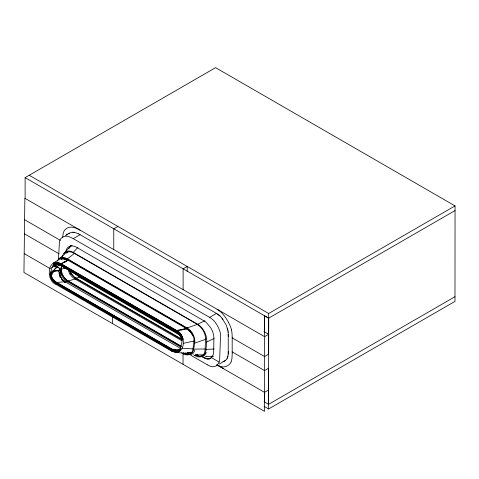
<?xml version="1.0" encoding="UTF-8"?>
<svg xmlns="http://www.w3.org/2000/svg" width="479" height="479" viewBox="0 0 479 479"><rect width="100%" height="100%" fill="white"/><g stroke="black" fill="none" stroke-linecap="round" stroke-linejoin="round"><path stroke-width="0.72" d="M228.249 351.718L228.232 352.406M232.183 353.622L232.183 337.444M264.576 401.977L264.582 392.325M264.63 332.169L264.642 315.829L268.683 318.164L268.617 404.312L264.091 401.695M264.091 406.36L268.617 408.976L268.641 368.189L264.534 370.566L264.504 411.347L23.95 272.467L24.86 198.258L264.576 336.659L268.683 334.282L268.683 313.5L29.225 175.248M268.617 408.976L454.984 301.381L455.05 205.904L215.592 67.653L25.118 177.619L25.118 198.408M228.249 352.065L228.226 352.73M232.183 353.879L231.95 358.597L231.153 361.783M228.22 353.053L228.243 352.724M205.557 339.03L205.078 349.82A11.095 7.041 65.5 0 1 202.539 355.502L199.336 356.31L195.372 354.999L196.33 355.179L197.695 354.67M58.438 259.313L59.432 242.32A16.975 10.328 62.8 0 1 59.731 240.973L59.851 240.614A11.783 7.173 62.8 0 1 60.336 239.494L60.671 238.949A15.077 9.179 62.8 0 1 61.917 237.644A17.645 10.742 62.8 0 1 65.527 236.237L65.868 236.213A16.406 9.987 62.8 0 1 66.832 236.231L69.862 236.979L73.245 238.638L209.742 317.445A12.005 7.305 62.8 0 1 210.311 317.799L211.059 318.313A22.387 13.628 62.8 0 1 211.79 318.846L213.173 320.008A12.334 7.508 62.8 0 1 214.742 321.69L217.053 325.049A20.699 12.598 62.8 0 1 218.574 327.935L220.118 332.061A12.436 7.568 62.8 0 1 220.579 334.432L219.663 359.507A24.231 14.747 62.8 0 1 219.526 360.495L219.143 362.076A12.232 7.059 60 0 1 218.789 363.046L216.969 365.321A20.681 11.939 60 0 1 215.263 366.303L212.868 366.776A14.873 8.586 60 0 1 209.503 365.884L208.587 365.465A21.489 12.406 60 0 1 207.916 365.118L207.377 364.812M62.737 237.362L62.905 235.273A23.333 13.472 60 0 1 63.288 233.123L63.354 232.896A16.178 9.341 60 0 1 63.875 231.489L64.156 230.962A18.777 10.843 60 0 1 65.354 229.423L66.791 228.321A24.255 14.005 60 0 1 69.557 227.297L70.156 227.208A22.184 12.807 60 0 1 72.539 227.244L75.131 227.842A30.434 17.573 60 0 1 78.119 229.088L79.502 229.812M61.551 266.324C60.402 272.048 63.384 278.095 68.347 281.011L181.128 346.125M66.85 234.985L66.91 233.956M181.319 346.503L68.79 281.538C64.767 279.107 61.324 275.078 60.695 270.294A7.161 4.263 61.6 0 1 60.671 269.216L60.743 267.821M59.665 273.461L59.821 272.425M186.481 328.983L186.517 328.618L180.984 330.169M51.169 276.664L50.762 275.102L51.151 274.168A17.579 11.921 -10.7 0 1 53.492 270.809L54.199 271.18L58.833 270.773L59.139 273.856L60.294 276.784L62.252 279.473L64.893 281.628L180.894 348.598M176.128 332.318L60.695 265.504L176.14 332.157L179.218 334.863M65.725 259.151L64.108 258.822L66.886 259.624L67.898 260.522L67.623 259.947M57.941 270.869A7.371 4.988 66.4 0 1 57.959 270.707A7.712 4.455 -60 0 1 60.552 270.33C60.474 274.683 63.06 279.203 67.006 281.371L180.595 346.946M58.157 270.869L58.199 270.569L58.923 271.096M51.097 276.964L51.097 276.946A6.437 4.682 78.6 0 1 50.738 272.27C53.45 272.312 54.049 268.929 56.253 267.737C59.701 264.097 61.51 277.096 61.432 265.384M186.505 328.971L186.559 328.6L67.934 260.157L61.318 263.929L60.725 264.761L57.187 263.582L53.804 264.21M226.932 358.915L228.148 354.849A36.769 21.226 60 0 0 228.202 353.718M181.499 352.837C185.056 355.891 191.822 355.903 193.276 350.658A9.927 6.802 71.6 0 0 193.66 349.113L194.66 343.132A9.927 6.802 71.6 0 0 194.803 341.449C194.803 336.024 191.69 330.75 187.049 327.989L67.389 258.899C64.132 256.63 58.755 257.055 57.181 261.139M60.552 270.33L60.599 270.096A7.963 4.598 -60 0 0 57.863 270.533L53.043 271.389A17.579 12.322 -14 0 0 51.067 274.245M227.89 356.669L227.986 356.202M176.494 352.568C186.229 350.58 185.002 334.007 176.577 330.576L60.947 263.815C47.409 256.516 45.499 280.742 55.971 284.352L171.608 351.113L175.679 352.52L184.205 353.101M50.774 272.294L51.894 267.653A6.341 4.61 78.6 0 1 54.205 264.456L54.013 264.438M182.032 348.203L193.175 348.957M227.747 357.154L227.411 358.07M67.006 281.371L65.054 281.718L64.767 282.586L64.94 281.652L61.39 279.622M64.857 282.257L65.054 281.718L64.767 282.586L65.054 281.718L56.63 282.46L53.666 279.987A10.376 7.736 82.4 0 1 51.888 277.203L51.492 276.138A14.951 10.137 -10.7 0 1 54.211 271.186M189.989 352.807L188.103 352.778M50.421 275.724L50.816 277.461A9.352 6.946 78.6 0 0 51.295 278.598L51.504 278.982A10.622 7.844 78.5 0 0 51.912 279.688L52.325 280.305A12.993 9.562 78.3 0 0 54.259 282.49L172.308 350.963A14.388 10.394 79.4 0 0 175.775 352.113M64.809 282.382L65.048 281.718M50.535 275.419L50.66 275.114M60.719 270.485C59.21 273.982 60.749 278.215 63.551 280.646A13.993 11.478 -60 0 0 64.791 281.574L63.911 280.945A12.783 10.221 -73.5 0 1 62.803 279.928L62.755 279.862M67.288 252.87L67.641 252.271M64.288 254.636C66.036 250.918 71.048 251.218 74.011 253.205L196.743 324.061C201.827 327.163 205.545 332.875 205.563 338.916M181.254 335.653A10.263 7.059 74.5 0 0 180.876 335.108L180.475 334.51A13.041 9.071 74.8 0 0 179.481 333.396L176.841 331.324L61.204 264.564L60.36 265.492L56.666 264.444A9.885 6.957 74.4 0 0 54.911 264.725L54.271 265.031L53.409 264.6M212.939 355.993L210.377 358.328L207.108 358.849A13.214 7.628 60 0 1 203.563 357.591L201.623 356.472M176.841 331.324L176.23 332.204L178.733 334.168A12.226 8.586 74.5 0 1 179.643 335.174L180.062 335.731A9.496 6.664 74.5 0 1 181.487 338.246L182.637 339.204M69.677 247.481L69.629 247.547A14.364 6.754 52.1 0 0 69.557 247.859M61.18 259.109L62.498 257.762M69.724 247.409L71.299 245.488A14.945 7.023 52.1 0 0 69.557 247.469M58.498 260.175C60.552 257.007 65.066 257.726 67.838 259.468L186.487 327.965C190.852 330.588 194.438 335.48 194.019 340.761L192.917 349.454A7.562 5.179 71.6 0 1 192.582 350.933C191.438 354.939 186.247 355.059 183.325 352.969C186.84 354.951 192.863 356.017 194.498 351.095A7.161 5.149 77.1 0 0 194.773 350.131M60.725 264.761L176.344 331.51L176.955 330.69L186.762 328.726M226.95 358.903L225.585 360.34M59.306 264.695L56.989 266.887M63.917 253.427L69.964 246.787M62.408 256.516A14.125 8.963 65.5 0 1 73.251 252.421L77.873 247.386M69.856 274.186L70.802 273.168A10.706 5.736 56.7 0 1 69.036 270.024M53.403 264.516L53.75 264.228L53.325 263.989A12.849 7.419 -60 0 0 53.498 265.348M53.283 263.971L55.756 262.761L58.821 262.899A15.005 10.987 77.7 0 1 61.318 263.941M67.814 251.697L66.958 252.547A9.999 6.772 70.6 0 0 66.491 253.205M58.917 258.804L63.456 255.271M67.389 258.899L74.718 253.187M68.832 233.686L69.533 233.171M53.893 264.133L54.69 263.69M75.293 279.61L76.424 278.838L182.176 339.898M219.286 364.064L225.609 360.334M53.438 264.665L53.468 264.689A17.082 0.575 31.4 0 0 54.744 265.665L56.63 264.426M54.744 265.665L55.438 266.067L58.504 264.061M64.144 262.636L67.934 260.157M81.149 278.598L82.37 277.838M206.599 356.16L204.156 357.681L203.563 357.597M62.168 257.93L60.869 258.953A6.946 5 77.1 0 0 60.695 259.163M65.395 235.56L69.515 233.183A18.076 10.436 60 0 1 71.904 232.297L72.796 232.207M73.245 238.638L80.071 234.698L216.568 313.482A11.298 6.52 60 0 1 216.921 313.697L217.25 313.907M117.87 226.429L113.763 228.8L113.763 249.583M209.61 317.367L216.436 313.428M268.683 313.5L455.05 205.904M455.05 210.568L268.683 318.164L25.118 177.619M268.617 389.99L264.504 392.361L216.664 364.741M268.617 404.312L454.984 296.711M53.169 263.067L57.504 260.606M53.762 264.671A17.082 1.425 33.4 0 0 54.474 265.384L54.744 265.228M51.894 267.653L54.235 266.318M60.947 263.815L68.85 259.319M54.187 264.857L55.055 264.486A9.873 6.957 74.2 0 1 56.079 264.288L57.157 264.294A13.364 9.412 74.3 0 1 59.809 265.055L60.396 265.336M223.885 361.328L224.789 360.885M73.245 252.439L197.617 324.241L205.006 320.72M214.077 338.509L206.647 342.048L206.018 349.365L214.167 349.047M203.078 355.831L201.809 356.43A10.837 7.335 70.6 0 0 206.353 352.406M57.522 266.959L57.564 266.941A14.286 8.251 -60 0 0 53.043 271.389M69.742 270.36C71.503 273.784 74.784 280.233 79.269 277.125L180.044 335.306M59.294 269.749L60.671 269.216M67.515 282.029L68.79 281.538M184.631 353.334L185.906 352.837M69.491 246.344L71.664 245.889L74.119 246.242A15.55 9.466 62.8 0 1 76.634 247.344L203.97 320.864A15.55 9.466 62.8 0 1 206.449 322.642L210.826 327.941A14.119 8.592 62.8 0 1 213.556 334.959A14.011 8.526 62.8 0 1 213.879 338.396L213.712 350.832A14.873 9.053 62.8 0 1 211.413 357.633M187.049 327.989L197.504 324.361M194.66 343.132L206.144 339.144M180.278 350.694L178.218 351.843M72.095 245.499L70.91 245.996A14.047 7.544 56.8 0 0 69.012 248.403M55.103 263.54L55.199 263.51A10.682 7.568 73.5 0 1 56.324 263.294L57.498 263.312A14.262 10.107 73.6 0 1 60.576 264.252M222.945 361.627L223.903 361.316M61.39 269.18L65.354 267.959M68.347 281.011L74.934 278.988L182.068 340.838M176.577 330.576L187.666 328.169M183.2 343.365L194.749 340.862M62.306 258.911L64.126 258.828L64.863 259.253M52.193 271.054L55.75 270.419M57.833 283.819L56.444 284.071L56.211 283.418L53.558 281.305L51.84 279.017L50.379 275.85A17.274 9.975 -60 0 1 51.241 274.21M55.971 284.352L58.851 283.837M53.492 270.809L58.157 270.401L58.833 270.773M186.487 327.965L187.78 327.905M206.156 356.669L213.233 356.388M193.612 354.795L194.911 355.544L197.857 355.43M193.66 349.113L205.186 349.005M182.792 353.586L188.612 353.532M195.564 354.909L203.874 354.831M72.778 232.219L73.688 232.243M175.182 351.053L175.961 351.107M171.608 351.113L173.799 351.269M175.26 351.37L176.727 351.478M188.169 352.975L188.678 352.999A9.017 5.784 69.1 0 0 191.073 352.293M175.811 352.101L176.961 352.101A10.682 7.712 79.5 0 0 178.074 351.891M180.116 349.933L178.948 349.766L177.841 350.263A9.831 7.323 82.6 0 1 176.751 350.478L174.494 350.299A14.202 10.58 82.5 0 1 172.093 349.329L172.32 350.053A14.993 11.107 83.2 0 0 174.805 351.101L177.254 351.317A10.64 7.874 83.3 0 0 178.433 351.089M178.422 349.975L172.075 349.107L56.63 282.46L172.009 349.281L176.218 350.317A9.819 7.323 82.4 0 0 178.086 349.993L178.817 349.646A14.951 10.137 -10.7 0 0 180.385 349.263M173.081 350.161L56.618 283.251L53.522 280.688A10.915 8.299 82.5 0 1 51.097 276.7M173.841 350.263L174.637 350.335M73.67 232.255L74.592 232.375M187.109 352.795L188.061 352.951L187.061 352.784M74.574 232.387L78.263 233.704M50.774 275.132L51.492 276.138M66.006 259.241L66.707 259.51M217.771 365.339L216.987 364.926M60.582 264.234L61.204 264.564M78.293 229.172L79.346 229.728M78.245 233.716L80.089 234.686M79.586 229.86L80.089 230.148M56.211 283.418L171.823 350.167C174.404 352.352 177.314 350.622 180.032 350.778A17.274 9.975 -60 0 1 180.314 350.203M263.971 331.564L268.683 334.282L268.653 354.167L264.546 356.538L264.534 370.566L232.183 351.885M232.183 337.857L264.546 356.538L264.576 315.871M24.597 219.711L60.306 240.326M24.423 233.818L59.097 253.834M61.318 263.929L176.955 330.69L179.577 332.755A13.041 9.382 78.9 0 1 180.523 333.845L180.966 334.444A11.089 7.951 78.7 0 1 181.655 335.569L181.769 335.755M83.657 278.58L85.597 279.7M86.885 280.443L88.178 281.191M89.471 281.933L93.986 284.544M95.926 285.664L97.213 286.406M98.506 287.155L111.415 294.603M112.703 295.351L117.223 297.956M118.511 298.704L123.031 301.315M124.324 302.057L126.258 303.177M127.552 303.92L128.839 304.668M130.132 305.41L132.066 306.53M133.36 307.273L134.647 308.021M135.94 308.763L137.874 309.883M139.167 310.626L140.461 311.374M142.395 312.494L143.688 313.236M144.975 313.984L152.077 318.08M154.01 319.2L157.884 321.433M159.178 322.181L163.692 324.786M164.986 325.534L166.92 326.654M168.213 327.397L169.506 328.145M170.793 328.887L172.733 330.007M174.021 330.75L175.314 331.498M176.601 332.24L178.541 333.36M76.395 278.335L182.469 339.575M219.143 362.076L211.383 357.591A13.226 7.64 60 0 1 207.084 358.849M24.184 253.613L50.642 268.887M202.222 356.562L204.156 357.681A13.49 8.454 64.7 0 0 209.874 358.825M190.552 355.101L207.263 364.741M223.394 368.62L217.52 365.214A6.478 3.742 60 0 1 217.688 365.297L219.22 365.98A22.579 13.035 60 0 0 220.831 366.537L222.394 366.848A16.382 9.454 60 0 0 223.304 366.896L223.681 366.884A20.477 11.825 60 0 0 224.573 366.782L226.244 366.327A27.62 15.951 60 0 0 227.806 365.549L228.369 365.178A25.674 14.825 60 0 0 229.722 363.974L230.076 363.561A18.519 10.694 60 0 0 231.106 361.902M76.395 278.82L77.329 279.365M189.211 331.043L190.816 332.115A10.837 2.67 41.2 0 1 192.78 333.749M79.269 277.125L75.448 273.82M74.934 278.988C71.497 276.934 68.952 273.383 68.156 269.455M186.517 328.618L187.032 328.893M176.344 331.51C179.847 332.851 180.397 337.06 183.092 338.94M76.095 278.64L75.395 278.173A10.999 5.892 56.7 0 1 74.371 277.371L74.119 277.149A10.616 5.688 56.7 0 1 72.371 275.335L71.287 273.904A10.52 5.634 56.7 0 1 70.862 273.258L70.85 273.246M186.804 328.792L187.624 329.301M81.556 277.335L81.202 277.101M187.091 328.971L187.517 329.265M217.442 314.062L220.053 316.05A12.388 7.155 60 0 1 221.987 318.116L226.31 325.235L227.962 330.624M217.454 309.458L219.933 311.26A19.902 11.49 60 0 1 221.639 312.745L222.076 313.182A16.142 9.323 60 0 1 222.939 314.086L226.154 318.331A27.71 15.999 60 0 1 228.285 321.924L228.489 322.295M217.987 309.823L217.694 309.626A12.286 7.095 60 0 0 217.071 309.23M217.694 314.236L217.999 314.44M187.558 329.253L190.564 332.061L192.821 335.486M218.34 314.685L220.035 316.062M187.828 329.45L189.031 330.48M188.989 330.408L190.57 332.085A10.909 7.047 68.1 0 1 192.402 334.863L192.462 335.001M53.54 280.107L56.48 282.58L56.684 283.293M58.833 267.737L60.761 270.18M221.969 318.122L222.939 319.391M192.468 335.019L192.546 335.174A8.424 5.437 68.1 0 1 192.905 335.995M171.823 350.167L172.081 350.832M182.445 337.264L182.9 338.803A12.849 7.419 -60 0 0 182.954 339.282M60.12 277.215L59.791 275.976A8.149 6.586 -72.8 0 1 59.701 273.461M51.301 276.072L51.421 276.443A10.149 7.58 82.3 0 0 53.558 280.077M227.429 328.103L227.747 329.42M231.477 329.941L231.602 330.51A20.196 11.658 60 0 1 231.896 332.27L232.117 334.707A35.967 20.765 60 0 1 232.177 336.258L232.183 337.198M227.98 330.612L228.16 332.713A41.194 23.782 60 0 1 228.232 334.019L228.22 334.456M228.112 331.713L228.148 332.216M228.238 334.444L228.232 335.336M228.243 334.875L228.232 335.809M228.249 335.797L228.232 336.312M228.249 336.3L228.232 351.73M187.223 271.665L187.223 266.468L183.116 268.845L183.116 289.627M183.044 353.364L183.044 364.315M112.595 317.074L112.595 323.642M182.289 339.018A14.568 0.491 31.4 0 0 181.469 338.503A9.796 6.892 74.4 0 0 179.2 334.887M55.45 266.073A14.598 0.491 31.4 0 1 54.223 265.103M188.983 352.748A9.017 7.185 -70.9 0 1 188.834 352.748M181.751 335.767A9.574 6.82 78.5 0 1 182.427 337.27M179.912 349.574A8.604 6.682 -47.2 0 1 178.643 350.209M178.41 350.442A6.323 4.598 78.6 0 0 180.685 347.293L181.781 342.641A6.437 4.682 78.6 0 0 181.433 337.982M181.93 338.126A9.041 2.407 48.1 0 1 182.792 339.24M60.3 277.73A10.73 8.658 -73 0 1 60.12 277.263M59.863 272.431A7.371 6.119 -71.5 0 1 60.588 270.348M61.869 258.72A10.526 2.73 40 0 1 64.15 258.882A10.526 6.94 66.8 0 0 61.108 259.355M57.606 266.677A10.712 6.185 -60 0 1 54.474 265.378M51.121 276.623A8.604 7.011 -49.2 0 1 51.361 274.216M49.906 274.587A9.658 5.538 -39.4 0 1 51.043 271.904M53.426 265.312A8.622 3.227 28.9 0 1 53.72 264.911M53.456 265.863A13.376 1.814 32.5 0 1 53.265 265.48M56.995 266.875A11.963 5.257 -65.1 0 1 54.205 266.372M53.696 264.875A9.035 3.329 35.1 0 1 54.109 264.606M212.927 356.382A13.496 7.251 56.8 0 1 211.586 356.142M201.821 356.466A14.083 9.532 70.6 0 1 196.336 355.143M197.617 324.223A14.125 8.963 65.5 0 1 206.736 342.102M206.102 349.419A14.125 8.963 65.5 0 1 194.905 355.562M228.238 353.041A33.823 19.531 60 0 1 228.202 354.065M81.669 277.407A13.765 6.472 52.1 0 1 81.316 277.179M69.491 246.344A14.119 8.592 62.8 0 0 66.264 249.918A14.011 8.526 62.8 0 0 65.707 252.205M228.585 322.606A19.256 11.119 60 0 1 231.525 329.953"/></g></svg>
